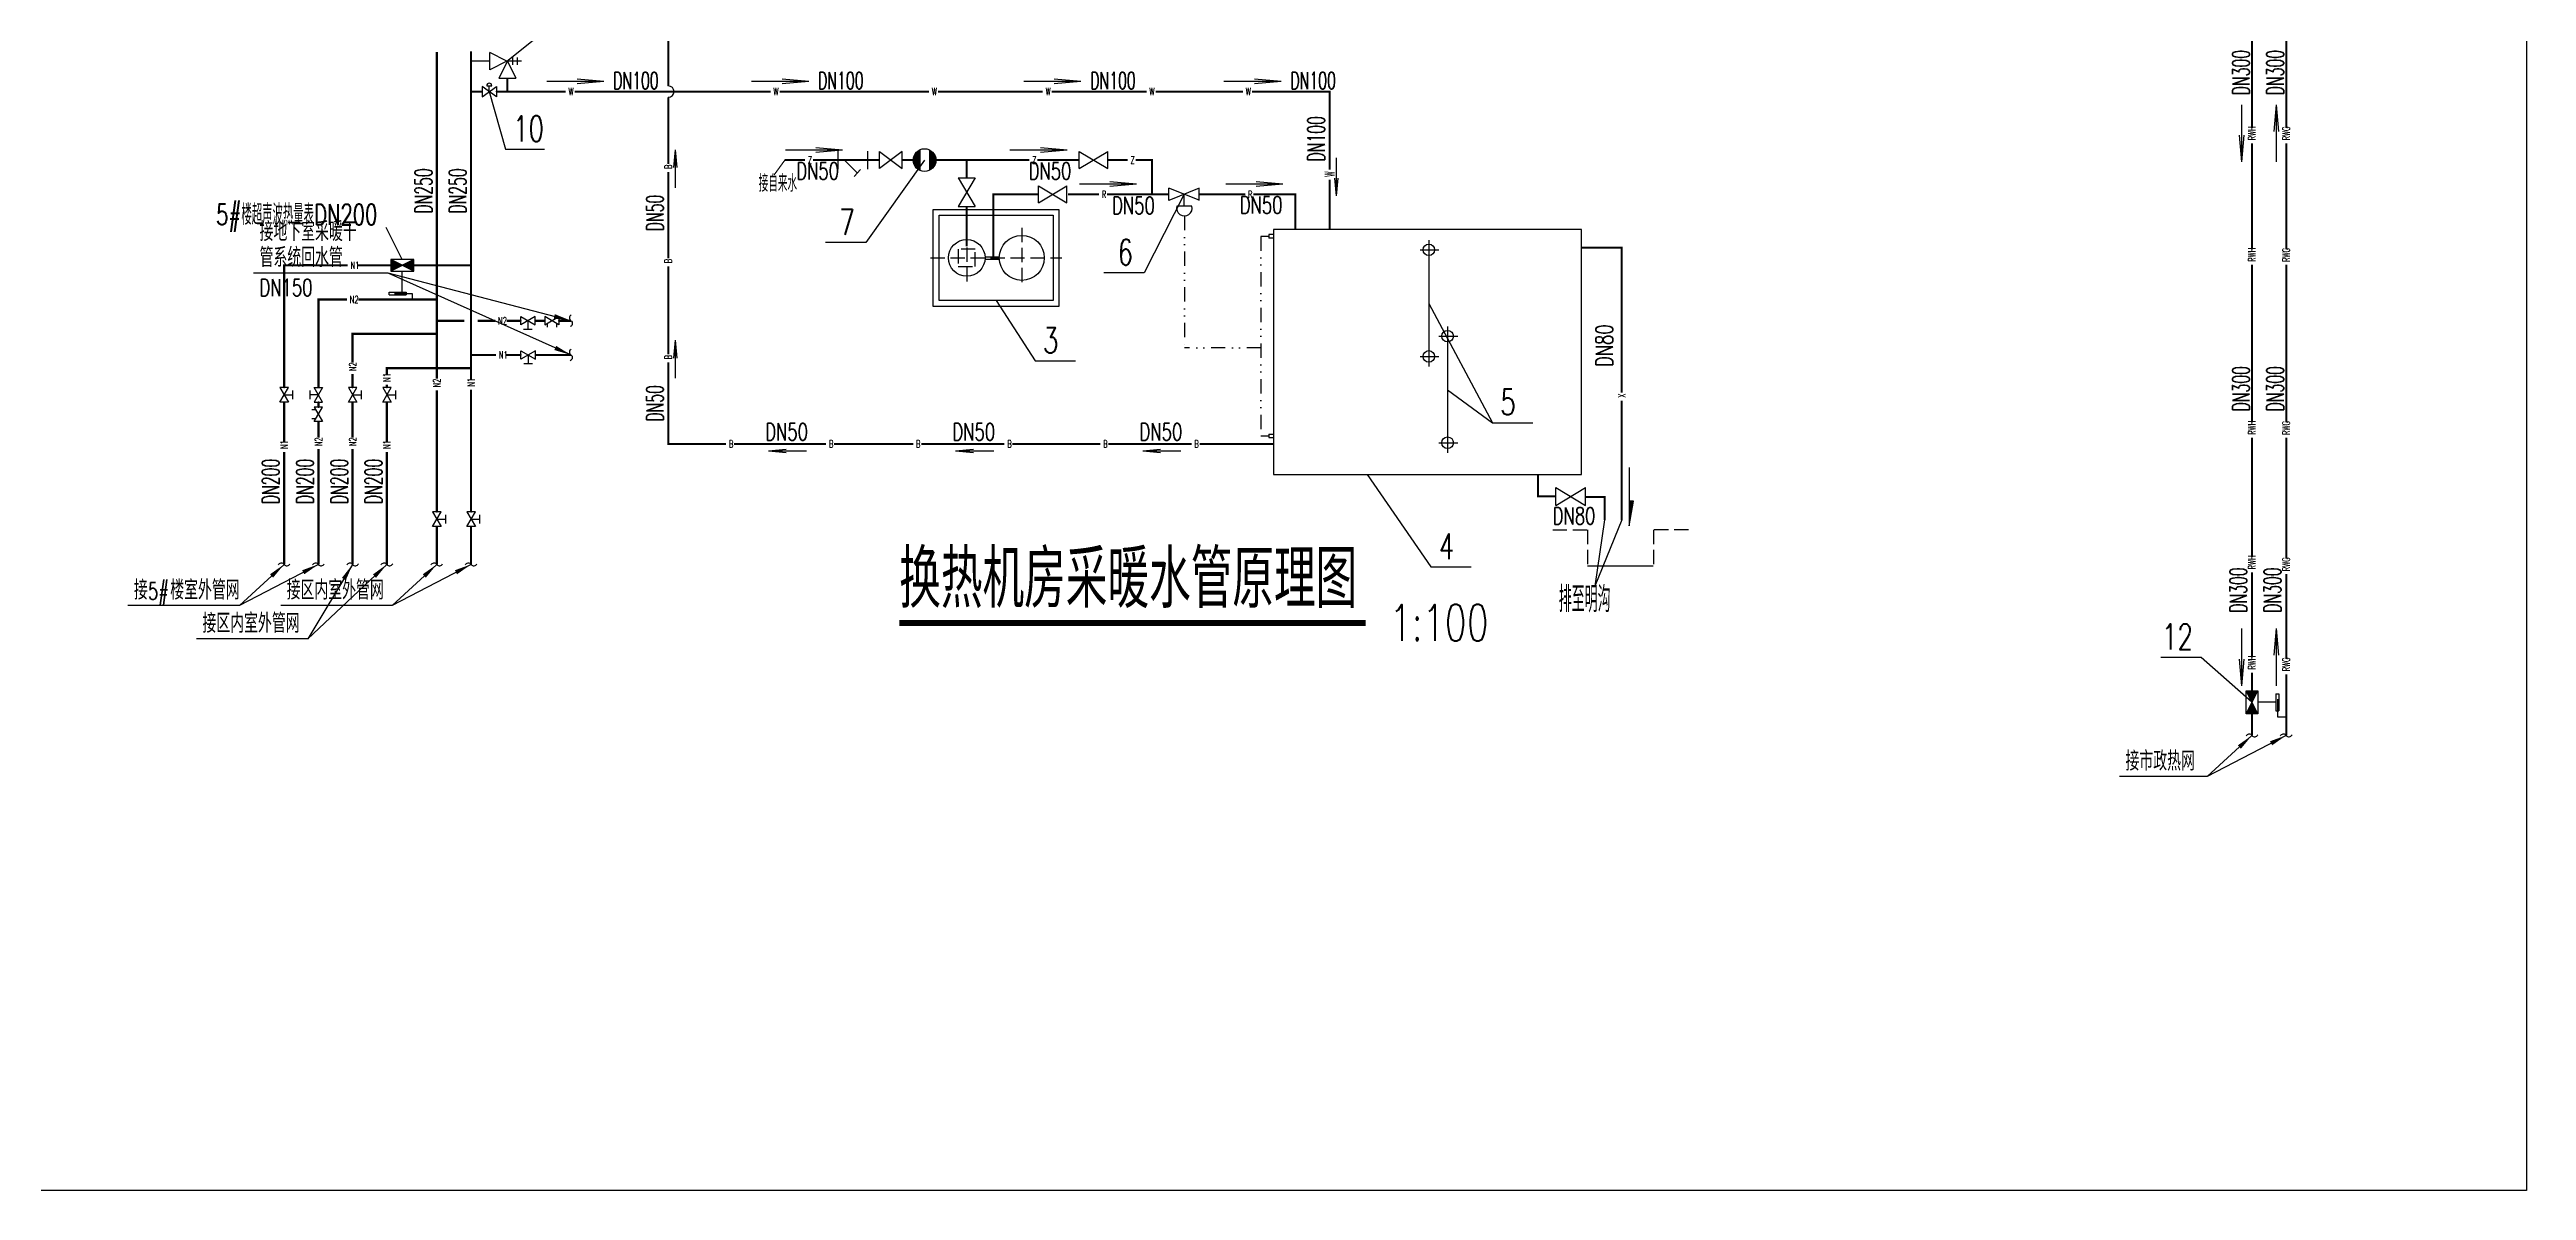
# Model space of a CAD drawing. Extents: x 179183 to 294833, y 947252 to 1004652.
# Drawn here: x 251454 to 294833, y 947252 to 967245 of the extents above; entities that cross this region are included whole.
import ezdxf
from ezdxf.enums import TextEntityAlignment as Align

# ---------------------------------------------------------------- set-up
doc = ezdxf.new("R2010")
doc.units = 0
doc.header["$LTSCALE"] = 1000
for name, pattern in [('CONTINOUS', [0]), ('DASH', [0.35, 0.25, -0.1]), ('DIVIDE', [1.25, 0.5, -0.25, 0, -0.25, 0, -0.25])]:
    doc.linetypes.add(name, pattern=pattern)
for name, color, linetype in [('a_bz', 2, 'Continuous'), ('a_shb', 2, 'Continuous'), ('a_shb_bz', 2, 'Continuous'), ('a_shb_jc', 5, 'Continuous'), ('a_shg', 130, 'Continuous'), ('a_地沟', 141, 'DASH'), ('DIM_LEAD', 3, 'Continuous'), ('DIMS', 3, 'Continuous'), ('EQ-TH', 7, 'Continuous'), ('PIPE-安全阀泄水管', 3, 'Continuous'), ('PIPE-暖供水', 3, 'Continuous'), ('PIPE-暖回水', 2, 'DASH'), ('PIPE-泄水管', 120, 'Continuous'), ('PIPE-热媒供水管', 30, 'Continuous'), ('PIPE-热媒回水管', 30, 'DASH'), ('PIPE-自来水管', 3, 'Z'), ('PIPE-软化水管', 3, 'R'), ('SB', 2, 'Continuous'), ('TEXT-安全阀泄水管', 7, 'Continuous'), ('TEXT-暖供水', 7, 'Continuous'), ('TEXT-暖回水', 7, 'Continuous'), ('TEXT-泄水管', 7, 'Continuous'), ('TEXT-热媒供水管', 7, 'Continuous'), ('TEXT-热媒回水管', 7, 'Continuous'), ('TEXT-空冷却供水', 7, 'Continuous'), ('TEXT-自来水管', 7, 'Continuous'), ('TEXT-软化水管', 7, 'Continuous'), ('VALUE-安全阀泄水管', 7, 'Continuous'), ('VALVE-暖供水', 7, 'Continuous'), ('VALVE-暖回水', 7, 'Continuous'), ('VALVE-空冷热回水分区2', 7, 'Continuous'), ('VPIPE-暖供水', 3, 'Continuous')]:
    doc.layers.add(name, color=color, linetype=linetype)
doc.layers.add('说明辅助线', color=9, linetype='CONTINOUS', plot=False)
doc.styles.add('_TCH_DIM', font='SIMPLEX', dxfattribs={"bigfont": 'GBCBIG'})
doc.styles.add('_THVAC_PIPETEXT', font='simplex.shx', dxfattribs={"width": 0.7, "height": 1.5, "bigfont": 'gbcbig.shx'})
doc.styles.add('HZ', font='simplex.shx', dxfattribs={"width": 0.8, "bigfont": 'gbcbig.shx'})
doc.styles.add('ROMANC', font='simplex.shx', dxfattribs={"width": 0.7, "height": 800, "bigfont": 'gbcbig.shx'})
doc.styles.get("Standard").update_dxf_attribs({"font": 'simplex.shx', "width": 0.7, "bigfont": 'gbcbig.shx'})
doc.linetypes.add('R', pattern='A,2,-0.1,[" R",_THVAC_PIPETEXT,S=0.1,R=0,X=-0.05,Y=-0.08],-0.2', length=2.3)
doc.linetypes.add('Z', pattern='A,2,-0.1,[" Z",_THVAC_PIPETEXT,S=0.1,R=0,X=-0.1,Y=-0.08],-0.2', length=2.3)

# ---------------------------------------------------------------- blocks, each defined once
blk = doc.blocks.new('H-p2wv1')
for p, q in [((-2.45, 1), (-2.45, -0.98)), ((-2.45, -0.98), (2.5, 1)), ((-2.45, 0.96), (2.5, -0.98)), ((-1.24, 1.91), (1.2, 1.91)), ((0, 1.91), (0, 0)), ((2.51, 1), (2.51, -0.98))]:
    blk.add_line(p, q)
blk.add_arc((-0.02, 2.26), 1.27, 344.1383, 195.8617)
blk = doc.blocks.new('BLKFM002')
at = {"layer": 'a_shb'}
for p, q in [((1.5, 1.12), (-1.5, -1.12)), ((-1.5, 1.12), (1.5, -1.12)), ((-1.5, -1.12), (-1.5, 1.12)), ((1.5, -1.12), (1.5, 1.12))]:
    blk.add_line(p, q, dxfattribs=at)
blk = doc.blocks.new('HYR_07LD_16TF')
at = {"layer": 'a_shb', "color": 1, "linetype": 'DASH'}
for p, q in [((486, 1283), (486, 276)), ((1450, 1274), (1450, 274)), ((-150, 750), (2150, 750))]:
    blk.add_line(p, q, dxfattribs=at)
at = {"layer": 'a_shb'}
for p, q in [((807, 770), (1056, 770)), ((807, 730), (1056, 730))]:
    blk.add_line(p, q, dxfattribs=at)
blk.add_lwpolyline([(2000, 1500), (2000, 0), (0, 0), (0, 1500)], close=True, dxfattribs=at)
at = {"layer": 'a_shb', "linetype": 'DASH'}
blk.add_lwpolyline([(636, 900), (336, 900), (336, 600), (636, 600)], close=True, dxfattribs=at)
at = {"layer": 'a_shb'}
for centre, radius in [((486, 750), 321), ((1450, 750), 394)]:
    blk.add_circle(centre, radius, dxfattribs=at)
at = {"layer": 'a_shb_jc', "color": 1}
blk.add_lwpolyline([(-100, 1600), (2100, 1600), (2100, -100), (-100, -100)], close=True, dxfattribs=at)
blk = doc.blocks.new('流向')
at = {"layer": 'a_bz', "color": 3}
for q in [(0, 0), (533, 41), (533, -41)]:
    blk.add_line((1000, 0), q, dxfattribs=at)
blk = doc.blocks.new('$VALVE$00000831')
h = blk.add_hatch(color=256)
h.paths.add_polyline_path([(0, 0), (-300, 150), (-300, -150)])
h.paths.add_polyline_path([(0, 0), (300, -150), (300, 150)])
for p, q in [((-300, -150), (300, 150)), ((-300, 150), (300, -150))]:
    blk.add_line(p, q)
blk.add_lwpolyline([(-300, 150), (300, 150), (300, -150), (-300, -150)], close=True)
for p in [(-300, 0), (300, 0)]:
    blk.add_point(p)
blk = doc.blocks.new('$ThvacSys$00000040')
at = {"elevation": 0}
blk.add_lwpolyline([(7, -101, -0.575183), (0, 0, 0.604745), (-11, 101, 16.924828)], format="xyb", dxfattribs=at)
blk = doc.blocks.new('$VALVE$00000847')
blk.add_lwpolyline([(-125, -91), (125, 91), (125, -91), (-125, 91)], close=True)
blk.add_lwpolyline([(-44, 103), (44, 103, 1)], format="xyb", close=True)
blk.add_lwpolyline([(0, 0), (0, 103)])
for p in [(-125, 0), (126, 0)]:
    blk.add_point(p)
blk = doc.blocks.new('$VALVE$00000913')
blk.add_lwpolyline([(-128, -74), (128, 74), (128, -74), (-128, 74)], close=True)
for points in [[(-76, 149), (76, 149)], [(0, 0), (0, 149)]]:
    blk.add_lwpolyline(points)
for p in [(-128, 0), (128, 0)]:
    blk.add_point(p)
blk = doc.blocks.new('$VALVE$00000929')
blk.add_lwpolyline([(-125, -72), (125, 72), (125, -72), (-125, 72)], close=True)
for points in [[(-80, -46), (-80, -116)], [(80, -46), (80, -116)]]:
    blk.add_lwpolyline(points)
for p in [(-125, 0), (125, 0)]:
    blk.add_point(p)

msp = doc.modelspace()

# ---------------------------------------------------------------- hatches: boundary and pattern name
at = {"layer": 'a_bz'}
msp.add_hatch(color=256, dxfattribs=at).paths.add_polyline_path([(279197.6, 959331.3), (279117.6, 959331.3), (279117.6, 958899.1)])
at = {"layer": 'a_shb'}
h = msp.add_hatch(dxfattribs=at)
h.set_pattern_fill('ANGLE', color=256, angle=-180, style=0)
h.set_pattern_definition([(180, (258628.2726, 986279.008), (-4e-13, -6.985), [5.08, -1.905]), (270, (258628.2726, 986279.008), (6.985, -4e-13), [5.08, -1.905])])
h.paths.add_polyline_path([(266694.2, 965486.8, 0.2897109), (266580.8, 965307.5, 0.2897109), (266694.2, 965128.2)], flags=17)
h.paths.add_polyline_path([(266864.3, 965128.2, 0.2897109), (266977.6, 965307.5, 0.2897109), (266864.3, 965486.8)])
at = {"layer": 'PIPE-安全阀泄水管'}
for points in [[(273871.9, 966507.5), (273889.4, 966507.5), (273889.4, 966525)], [(273871.9, 966507.5), (273871.9, 966525), (273889.4, 966525)], [(273871.9, 966507.5), (273889.4, 966507.5), (273889.4, 966525)], [(273871.9, 966507.5), (273871.9, 966525), (273889.4, 966525)]]:
    msp.add_hatch(color=256, dxfattribs=at).paths.add_polyline_path(points)
at = {"layer": 'PIPE-暖供水', "linetype": 'Continuous'}
for points in [[(255562.5, 963463.5), (255562.5, 963483.5), (255542.5, 963483.5)], [(255562.5, 963463.5), (255542.5, 963463.5), (255542.5, 963483.5)], [(257362.5, 961663.5), (257362.5, 961683.5), (257342.5, 961683.5)], [(257362.5, 961663.5), (257342.5, 961663.5), (257342.5, 961683.5)]]:
    msp.add_hatch(color=256, dxfattribs=at).paths.add_polyline_path(points)
at = {"layer": 'PIPE-暖回水', "linetype": 'DASH'}
for points in [[(256162.5, 962863.5), (256142.5, 962863.5), (256142.5, 962883.5)], [(256162.5, 962863.5), (256162.5, 962883.5), (256142.5, 962883.5)], [(256762.5, 962263.5), (256742.5, 962263.5), (256742.5, 962283.5)], [(256762.5, 962263.5), (256762.5, 962283.5), (256742.5, 962283.5)], [(258237.5, 962263.5), (258237.5, 962243.5), (258257.5, 962243.5)], [(258237.5, 962263.5), (258257.5, 962263.5), (258257.5, 962243.5)]]:
    msp.add_hatch(color=256, dxfattribs=at).paths.add_polyline_path(points)
at = {"layer": 'PIPE-泄水管', "linetype": 'Continuous'}
for points in [[(278988.1, 963771.1), (278988.1, 963788.6), (279005.6, 963788.6)], [(278988.1, 963771.1), (279005.6, 963771.1), (279005.6, 963788.6)], [(278988.1, 963771.1), (278988.1, 963788.6), (279005.6, 963788.6)], [(278988.1, 963771.1), (279005.6, 963771.1), (279005.6, 963788.6)], [(277520.3, 959412.7), (277520.3, 959395.2), (277502.8, 959395.2)], [(277520.3, 959412.7), (277502.8, 959412.7), (277502.8, 959395.2)], [(277520.3, 959412.7), (277520.3, 959395.2), (277502.8, 959395.2)], [(277520.3, 959412.7), (277502.8, 959412.7), (277502.8, 959395.2)], [(278687.7, 959405.3), (278705.2, 959405.3), (278705.2, 959422.8)], [(278687.7, 959405.3), (278687.7, 959422.8), (278705.2, 959422.8)], [(278687.7, 959405.3), (278705.2, 959405.3), (278705.2, 959422.8)], [(278687.7, 959405.3), (278687.7, 959422.8), (278705.2, 959422.8)]]:
    msp.add_hatch(color=256, dxfattribs=at).paths.add_polyline_path(points)
at = {"layer": 'PIPE-自来水管'}
for points in [[(270759.6, 965307.5), (270759.6, 965325), (270777.1, 965325)], [(270759.6, 965307.5), (270777.1, 965307.5), (270777.1, 965325)], [(270759.6, 965307.5), (270759.6, 965325), (270777.1, 965325)], [(270759.6, 965307.5), (270777.1, 965307.5), (270777.1, 965325)]]:
    msp.add_hatch(color=256, dxfattribs=at).paths.add_polyline_path(points)
at = {"layer": 'PIPE-软化水管'}
for points in [[(267984.2, 964707.5), (267966.7, 964707.5), (267966.7, 964725)], [(267984.2, 964707.5), (267984.2, 964725), (267966.7, 964725)], [(267984.2, 964707.5), (267966.7, 964707.5), (267966.7, 964725)], [(267984.2, 964707.5), (267984.2, 964725), (267966.7, 964725)], [(273271.9, 964707.5), (273289.4, 964707.5), (273289.4, 964725)], [(273271.9, 964707.5), (273271.9, 964725), (273289.4, 964725)], [(273271.9, 964707.5), (273289.4, 964707.5), (273289.4, 964725)], [(273271.9, 964707.5), (273271.9, 964725), (273289.4, 964725)], [(262290.8, 960333.3), (262290.8, 960315.8), (262273.3, 960315.8)], [(262290.8, 960333.3), (262273.3, 960333.3), (262273.3, 960315.8)], [(262290.8, 960333.3), (262290.8, 960315.8), (262273.3, 960315.8)], [(262290.8, 960333.3), (262273.3, 960333.3), (262273.3, 960315.8)]]:
    msp.add_hatch(color=256, dxfattribs=at).paths.add_polyline_path(points)

# ---------------------------------------------------------------- linework, layer by layer
at = {"layer": 'a_bz', "lineweight": 0}
msp.add_line((264145.2, 965048.2, -3000), (264329.8, 965307.5, -3000), dxfattribs=at)
at = {"layer": 'a_bz'}
for p, q in [((257631.5, 963563.5), (257350.5, 964127.5, 8753.4)), ((279117.6, 959918.3, -3000), (279117.6, 958899.1, -3000)), ((279197.6, 959331.3, -3000), (279117.6, 959331.3, -3000)), ((279117.6, 958899.1, -3000), (279197.6, 959331.3, -3000))]:
    msp.add_line(p, q, dxfattribs=at)
at = {"layer": 'a_bz', "linetype": 'DIVIDE'}
for p, q in [((257629.5, 962995.6, 2000), (257629.5, 963363.5)), ((290446.4, 955806), (290126.3, 955806))]:
    msp.add_line(p, q, dxfattribs=at)
at = {"layer": 'a_bz', "linetype": 'ByBlock', "const_width": 105}
msp.add_lwpolyline([(266335.4, 957195.5), (274503.5, 957195.5)], dxfattribs=at)
at = {"layer": 'a_shb', "color": 2}
for p, q in [((259164.2, 967041.4, -1000), (258837.5, 967041.4, -1000)), ((259164.2, 966891.4, -1000), (259164.2, 967191.4, -1000)), ((259464.2, 967041.4, -1000), (259164.2, 967191.4, -1000)), ((259464.2, 967041.4, -1000), (259164.2, 966891.4, -1000)), ((259472.2, 967041.4, -1000), (259322.2, 966741.4, -1000)), ((259717.2, 967041.4, -1000), (259464.2, 967041.4, -1000)), ((259472.2, 967041.4, -1000), (259622.2, 966741.4, -1000)), ((259568.2, 966974.9, -1000), (259568.2, 967107.9, -1000)), ((259647.4, 966974.9, -1000), (259647.4, 967107.9, -1000)), ((259322.2, 966741.4, -1000), (259622.2, 966741.4, -1000))]:
    msp.add_line(p, q, dxfattribs=at)
at = {"layer": 'a_shb', "linetype": 'Continuous'}
for p, q in [((265267.9, 965151, -3000), (265267.9, 965464, -3000)), ((265787.1, 965151, -3000), (265787.1, 965464, -3000)), ((269488.5, 965457.5, -3000), (269986.2, 965157.5, -3000)), ((269488.5, 965157.5, -3000), (269986.2, 965457.5, -3000)), ((269488.5, 965157.5, -3000), (269488.5, 965457.5, -3000)), ((269986.2, 965157.5, -3000), (269986.2, 965457.5, -3000)), ((267367.4, 964994.3, -3000), (267667.4, 964496.6, -3000)), ((267667.4, 964994.3, -3000), (267367.4, 964496.6, -3000)), ((267367.4, 964994.3, -3000), (267667.4, 964994.3, -3000)), ((268773, 964857.5, -3000), (269270.7, 964557.5, -3000)), ((268773, 964557.5, -3000), (269270.7, 964857.5, -3000)), ((268773, 964557.5, -3000), (268773, 964857.5, -3000)), ((269270.7, 964557.5, -3000), (269270.7, 964857.5, -3000)), ((267367.4, 964496.6, -3000), (267667.4, 964496.6, -3000)), ((277836.4, 959569.2, -3000), (278355.6, 959256.2, -3000)), ((277836.4, 959256.2, -3000), (278355.6, 959569.2, -3000)), ((277836.4, 959256.2, -3000), (277836.4, 959569.2, -3000)), ((278355.6, 959256.2, -3000), (278355.6, 959569.2, -3000))]:
    msp.add_line(p, q, dxfattribs=at)
at = {"layer": 'a_shb'}
for p, q in [((265378.6, 965307.5, -3000), (265600.3, 965084, -3000)), ((266694.2, 965486.8, -3000), (266694.2, 965128.2, -3000)), ((266864.3, 965486.8, -3000), (266864.3, 965128.2, -3000)), ((265656.2, 965145.2, -3000), (265544.5, 965022.8, -3000)), ((278284.6, 964092.4, -3000), (272888.1, 964092.4, -3000)), ((272888.1, 964092.4, -3000), (272888.1, 959800.1, -3000)), ((278284.6, 959800.1, -3000), (278284.6, 964092.4, -3000)), ((257400.5, 962995.6, 2000), (257700.5, 962995.6, 2000)), ((257400.5, 962945.6, 2000), (257400.5, 962995.6, 2000)), ((257400.5, 962945.6, 2000), (257700.5, 962945.6, 2000)), ((257494, 962970.6, 2000), (257803.5, 962970.6, 2000)), ((257700.5, 962995.6, 2000), (257700.5, 962945.6, 2000)), ((257803.5, 962970.6, 2000), (257803.5, 962863.5, 1910)), ((272888.1, 959800.1, -3000), (278284.6, 959800.1, -3000)), ((290446.4, 955956), (290446.4, 955656)), ((290446.4, 955956), (290496.4, 955956)), ((290446.4, 955656), (290496.4, 955656)), ((290471.4, 955862.5), (290471.4, 955553)), ((290496.4, 955956), (290496.4, 955656)), ((290471.4, 955553), (290626.3, 955553))]:
    msp.add_line(p, q, dxfattribs=at)
at = {"layer": 'a_shb', "ltscale": 1000}
for p, q in [((275609.9, 963903.3, -3000), (275609.9, 961688.3, -3000)), ((275459.2, 963734.9, -3000), (275787.7, 963734.9, -3000)), ((275787.8, 962222.4, -3000), (276116.3, 962222.4, -3000)), ((275938.5, 962390.8, -3000), (275938.5, 960175.8, -3000)), ((275459.2, 961866.5, -3000), (275787.7, 961866.5, -3000)), ((275787.8, 960354.1, -3000), (276116.3, 960354.1, -3000))]:
    msp.add_line(p, q, dxfattribs=at)
at = {"layer": 'a_shb'}
msp.add_circle((266779.2, 965307.5, -3000), 198.4, dxfattribs=at)
at = {"layer": 'a_shb', "ltscale": 1000}
for centre in [(275609.9, 963734.9, -3000), (275938.5, 962222.4, -3000), (275609.9, 961866.5, -3000), (275938.5, 960354.1, -3000)]:
    msp.add_circle(centre, 101.6, dxfattribs=at)
at = {"layer": 'a_shb', "linetype": 'ByBlock'}
msp.add_arc((262290.8, 966507.5), 100, 270, 90, dxfattribs=at)
at = {"layer": 'a_shb_bz'}
for p, q in [((259464.2, 967041.4), (259926.3, 967406.4)), ((259154.9, 966507.5), (259438.5, 965499)), ((259438.5, 965499), (260125.5, 965499)), ((266779.2, 965307.5), (265747.5, 963865)), ((271323.8, 964709.3), (270622.5, 963332)), ((265747.5, 963865), (265041, 963865)), ((270622.5, 963332), (269916, 963332)), ((268031.7, 962844.2), (268717.1, 961790.1)), ((275609.9, 962795.8), (276727.3, 960705.8)), ((268717.1, 961790.1), (269423.6, 961790.1)), ((275938.5, 961283.3), (276727.3, 960705.8)), ((276727.3, 960705.8), (277433.8, 960705.8)), ((274530.6, 959800.1), (275648, 958181.5)), ((275648, 958181.5), (276354.5, 958181.5)), ((289135.8, 956593.8), (288429.3, 956593.8)), ((290026.3, 955806), (289135.8, 956593.8))]:
    msp.add_line(p, q, dxfattribs=at)
at = {"layer": 'a_shg', "color": 2}
for p in [(278687.7, 959002.1, -3000), (278988.1, 959002.1, -3000)]:
    msp.add_line(p, (278516, 957840.9, -3000), dxfattribs=at)
at = {"layer": 'a_地沟', "color": 1}
for p, q in [((277779.9, 958828, -3000), (278387.7, 958828, -3000)), ((278387.7, 958828, -3000), (278387.7, 958197.9, -3000)), ((280155.3, 958828, -3000), (279547.5, 958828, -3000)), ((279547.5, 958828, -3000), (279547.5, 958197.9, -3000)), ((278387.7, 958197.9, -3000), (279347.5, 958197.9, -3000)), ((278587.7, 958197.9, -3000), (279547.5, 958197.9, -3000))]:
    msp.add_line(p, q, dxfattribs=at)
at = {"layer": 'DIM_LEAD'}
for p, q in [((257383, 963328), (255027.5, 963328)), ((260584.8, 962493.2), (257383, 963328)), ((260584.5, 961893), (257383, 963328)), ((256162.5, 958223.5), (254780.5, 957501.2)), ((255562.5, 958223.2), (254780.5, 957501.2)), ((257362.5, 958223.5), (255980.5, 956918.5)), ((256762.5, 958223.2), (255980.5, 956918.5)), ((258837.5, 958223.5), (257455.5, 957501.2)), ((258237.5, 958223.2), (257455.5, 957501.2)), ((254780.5, 957501.2), (252827, 957501.2)), ((257455.5, 957501.2), (255502, 957501.2)), ((255980.5, 956918.5), (254027, 956918.5)), ((290626.3, 955226.7), (289244.3, 954504.4)), ((290626.3, 955226.7), (289244.3, 954504.4)), ((290026.3, 955226.5), (289244.3, 954504.4)), ((290026.3, 955226.5), (289244.3, 954504.4)), ((289244.3, 954504.4), (287706, 954504.4)), ((289244.3, 954504.4), (287706, 954504.4))]:
    msp.add_line(p, q, dxfattribs=at)
for points in [[(260584.8, 962493.2, 0, 80, 0), (260294.5, 962568.9, 0, 0, 0)], [(260584.5, 961893, 0, 80, 0), (260310.8, 962015.7, 0, 0, 0)], [(255562.5, 958223.2, 0, 80, 0), (255342.1, 958019.7, 0, 0, 0)], [(256162.5, 958223.5, 0, 80, 0), (255896.6, 958084.5, 0, 0, 0)], [(256762.5, 958223.2, 0, 80, 0), (256608.3, 957965.9, 0, 0, 0)], [(257362.5, 958223.5, 0, 80, 0), (257144.4, 958017.5, 0, 0, 0)], [(258237.5, 958223.2, 0, 80, 0), (258017.1, 958019.7, 0, 0, 0)], [(258837.5, 958223.5, 0, 80, 0), (258571.6, 958084.5, 0, 0, 0)], [(290026.3, 955226.5, 0, 80, 0), (289805.9, 955023, 0, 0, 0)], [(290026.3, 955226.5, 0, 80, 0), (289805.9, 955023, 0, 0, 0)], [(290626.3, 955226.7, 0, 80, 0), (290360.4, 955087.8, 0, 0, 0)], [(290626.3, 955226.7, 0, 80, 0), (290360.4, 955087.8, 0, 0, 0)]]:
    msp.add_lwpolyline(points, format="xyseb", dxfattribs=at)
at = {"layer": 'DIMS', "linetype": 'DIVIDE', "ltscale": 0.5}
for p, q in [((271328.5, 964328.9, -3000), (271328.5, 962018.8, -3000)), ((272671, 963970.8, -3000), (272670.5, 963970.3, -3000)), ((272670.5, 963970.3, -3000), (272670.5, 960474.2, -3000)), ((272808.1, 963970.8, -3000), (272671, 963970.8, -3000)), ((272888.1, 964000.8, -3000), (272808.1, 964000.8, -3000)), ((272888.1, 963940.8, -3000), (272808.1, 963940.8, -3000)), ((272670.5, 962018.8, -3000), (271328.5, 962018.8, -3000)), ((272670.5, 960474.2, -3000), (272808.1, 960474.2, -3000)), ((272670.5, 960474.2, -3000), (272808.1, 960474.2, -3000)), ((272808.1, 960504.2, -3000), (272888.1, 960504.2, -3000)), ((272808.1, 960444.2, -3000), (272888.1, 960444.2, -3000))]:
    msp.add_line(p, q, dxfattribs=at)
at = {"layer": 'PIPE-安全阀泄水管', "const_width": 35}
for points in [[(258837.5, 966507.5), (259029.7, 966507.5)], [(258837.5, 966507.5), (259029.7, 966507.5)], [(259280, 966507.5), (259472.2, 966507.5)], [(259280, 966507.5), (259472.2, 966507.5)], [(259472.2, 966507.5), (259472.2, 966741.4)], [(259472.2, 966507.5), (259472.2, 966741.4)], [(259472.2, 966507.5), (260493.6, 966507.5)], [(259472.2, 966507.5), (260493.6, 966507.5)], [(260650.1, 966507.5), (264082.4, 966507.5)], [(260650.1, 966507.5), (264082.4, 966507.5)], [(264238.9, 966507.5), (266857.2, 966507.5)], [(264238.9, 966507.5), (266857.2, 966507.5)], [(267013.8, 966507.5), (268848.5, 966507.5)], [(267013.8, 966507.5), (268848.5, 966507.5)], [(269005, 966507.5), (270667.8, 966507.5)], [(269005, 966507.5), (270667.8, 966507.5)], [(270824.3, 966507.5), (272354.6, 966507.5)], [(270824.3, 966507.5), (272354.6, 966507.5)], [(272511.1, 966507.5), (273871.9, 966507.5)], [(272511.1, 966507.5), (273871.9, 966507.5)], [(273871.9, 965136.9), (273871.9, 966507.5)], [(273871.9, 965136.9), (273871.9, 966507.5)], [(273871.9, 964092.4), (273871.9, 964961.6)], [(273871.9, 964092.4), (273871.9, 964961.6)]]:
    msp.add_lwpolyline(points, dxfattribs=at)
at = {"layer": 'PIPE-暖供水', "linetype": 'Continuous', "const_width": 40}
for points in [[(256675.3, 963463.5), (255562.5, 963463.5)], [(255562.5, 963463.5), (255562.5, 961322.2)], [(257431.5, 963463.5), (256851.7, 963463.5)], [(258837.5, 963463.5), (257831.5, 963463.5)], [(258837.5, 961663.5), (257362.5, 961663.5)], [(257362.5, 961663.5), (257362.5, 961547.8)], [(257362.5, 961371.5), (257362.5, 961322.2)], [(255562.5, 961066.5), (255562.5, 960371)], [(257362.5, 961066.5), (257362.5, 960371)], [(255562.5, 960194.7), (255562.5, 958223.5)], [(257362.5, 960194.7), (257362.5, 958213.5)]]:
    msp.add_lwpolyline(points, dxfattribs=at)
at = {"layer": 'PIPE-暖回水', "linetype": 'DASH', "const_width": 40}
for points in [[(258237.5, 967198.8), (258237.5, 962493)], [(258237.5, 967198.8), (258237.5, 962863.5)], [(256162.5, 962863.5), (256162.5, 961322.2)], [(256661.6, 962863.5), (256162.5, 962863.5)], [(258237.5, 962863.5), (256863.4, 962863.5)], [(258237.5, 962863.5), (258237.5, 962263.5)], [(256762.5, 962263.5), (256762.5, 961760.6)], [(258237.5, 962263.5), (256762.5, 962263.5)], [(258237.5, 962493), (258237.5, 961475.1)], [(258237.5, 962493), (258720, 962493)], [(258955, 962493), (259260.9, 962493)], [(259462.7, 962493), (259705.7, 962493)], [(259961.3, 962493), (260126.3, 962493)], [(260376.7, 962493), (260584.8, 962493)], [(256762.5, 961558.8), (256762.5, 961322.2)], [(258237.5, 961273.3), (258237.5, 959144.8)], [(256162.5, 961066.5), (256162.5, 960977.5)], [(256762.5, 961066.5), (256762.5, 960446.2)], [(256162.5, 960727.2), (256162.5, 960446.2)], [(256162.5, 960244.5), (256162.5, 958223.5)], [(256762.5, 960244.5), (256762.5, 958223.5)], [(258237.5, 958889.2), (258237.5, 958223.2)]]:
    msp.add_lwpolyline(points, dxfattribs=at)
at = {"layer": 'PIPE-泄水管', "linetype": 'Continuous', "const_width": 35}
for points in [[(278988.1, 963771.1), (278284.6, 963771.1)], [(278988.1, 963771.1), (278284.6, 963771.1)], [(278988.1, 961232.7), (278988.1, 963771.1)], [(278988.1, 961232.7), (278988.1, 963771.1)], [(278988.1, 959002.1), (278988.1, 961093.1)], [(278988.1, 959002.1), (278988.1, 961093.1)], [(277520.3, 959412.7), (277520.3, 959800.1)], [(277520.3, 959412.7), (277520.3, 959800.1)], [(277836.4, 959412.7), (277520.3, 959412.7)], [(277836.4, 959412.7), (277520.3, 959412.7)], [(278687.7, 959405.3), (278355.6, 959405.3)], [(278687.7, 959405.3), (278355.6, 959405.3)], [(278687.7, 959002.1), (278687.7, 959405.3)], [(278687.7, 959002.1), (278687.7, 959405.3)]]:
    msp.add_lwpolyline(points, dxfattribs=at)
at = {"layer": 'PIPE-热媒供水管', "linetype": 'Continuous', "const_width": 35}
for points in [[(290626.3, 965871.5), (290626.3, 967593.1)], [(290626.3, 965871.5), (290626.3, 967593.1)], [(290626.3, 963743.4), (290626.3, 965601.8)], [(290626.3, 963743.4), (290626.3, 965601.8)], [(290626.3, 960711.3), (290626.3, 963473.8)], [(290626.3, 960711.3), (290626.3, 963473.8)], [(290626.3, 958322.5), (290626.3, 960441.7)], [(290626.3, 958322.5), (290626.3, 960441.7)], [(290626.3, 956566.9), (290626.3, 958052.8)], [(290626.3, 956566.9), (290626.3, 958052.8)], [(290626.3, 955226.5), (290626.3, 956297.3)], [(290626.3, 955226.5), (290626.3, 956297.3)]]:
    msp.add_lwpolyline(points, dxfattribs=at)
at = {"layer": 'PIPE-热媒回水管', "const_width": 35}
for points in [[(290026.3, 965870), (290026.3, 967594.5)], [(290026.3, 965870), (290026.3, 967594.5)], [(290026.3, 963742), (290026.3, 965603.3)], [(290026.3, 963742), (290026.3, 965603.3)], [(290026.3, 960709.9), (290026.3, 963475.2)], [(290026.3, 960709.9), (290026.3, 963475.2)], [(290026.3, 958350.6), (290026.3, 960443.1)], [(290026.3, 958350.6), (290026.3, 960443.1)], [(290026.3, 956595), (290026.3, 958083.8)], [(290026.3, 956595), (290026.3, 958083.8)], [(290026.3, 956006), (290026.3, 956328.2)], [(290026.3, 956006), (290026.3, 956328.2)], [(290026.3, 955226.5), (290026.3, 955606)], [(290026.3, 955226.5), (290026.3, 955606)]]:
    msp.add_lwpolyline(points, dxfattribs=at)
at = {"layer": 'PIPE-自来水管', "const_width": 35}
for points in [[(264684.8, 965307.5), (264329.8, 965307.5)], [(264684.8, 965307.5), (264329.8, 965307.5)], [(265987.5, 965307.5), (264824.4, 965307.5)], [(265987.5, 965307.5), (264824.4, 965307.5)], [(266580.8, 965307.5), (266391.5, 965307.5)], [(266580.8, 965307.5), (266391.5, 965307.5)], [(267517.4, 965307.5), (266977.6, 965307.5)], [(267517.4, 965307.5), (266977.6, 965307.5)], [(267517.4, 964994.3), (267517.4, 965307.5)], [(268614.9, 965307.5), (267517.4, 965307.5)], [(267517.4, 964994.3), (267517.4, 965307.5)], [(268614.9, 965307.5), (267517.4, 965307.5)], [(269488.5, 965307.5), (268754.5, 965307.5)], [(269488.5, 965307.5), (268754.5, 965307.5)], [(270337.5, 965307.5), (269986.2, 965307.5)], [(270337.5, 965307.5), (269986.2, 965307.5)], [(270759.6, 965307.5), (270477.1, 965307.5)], [(270759.6, 965307.5), (270477.1, 965307.5)], [(270759.6, 965307.5), (270759.6, 964707.5)], [(270759.6, 965307.5), (270759.6, 964707.5)], [(267517.4, 963794.8), (267517.4, 964496.6)], [(267517.4, 963794.8), (267517.4, 964496.6)]]:
    msp.add_lwpolyline(points, dxfattribs=at)
at = {"layer": 'PIPE-软化水管', "const_width": 35}
for points in [[(262290.8, 966607.5), (262290.8, 967713.1)], [(262290.8, 966607.5), (262290.8, 967713.1)], [(262290.8, 965240.2), (262290.8, 966407.5)], [(262290.8, 965240.2), (262290.8, 966407.5)], [(262290.8, 963588.2), (262290.8, 965100.6)], [(262290.8, 963588.2), (262290.8, 965100.6)], [(267984.2, 963594.2), (267984.2, 964707.5)], [(268773, 964707.5), (267984.2, 964707.5)], [(267984.2, 963594.2), (267984.2, 964707.5)], [(268773, 964707.5), (267984.2, 964707.5)], [(269292.2, 964707.5), (269834, 964707.5)], [(269292.2, 964707.5), (269834, 964707.5)], [(269973.6, 964707.5), (271056.9, 964707.5)], [(269973.6, 964707.5), (271056.9, 964707.5)], [(271589.4, 964707.5), (272394.9, 964707.5)], [(271589.4, 964707.5), (272394.9, 964707.5)], [(272534.5, 964707.5), (273271.9, 964707.5)], [(272534.5, 964707.5), (273271.9, 964707.5)], [(273271.9, 964092.4), (273271.9, 964707.5)], [(273271.9, 964092.4), (273271.9, 964707.5)], [(262290.8, 961903.7), (262290.8, 963448.6)], [(262290.8, 961903.7), (262290.8, 963448.6)], [(262290.8, 960333.3), (262290.8, 961764.1)], [(262290.8, 960333.3), (262290.8, 961764.1)], [(262290.8, 960333.3), (263302.4, 960333.3)], [(262290.8, 960333.3), (263302.4, 960333.3)], [(263441.9, 960333.3), (265055.4, 960333.3)], [(263441.9, 960333.3), (265055.4, 960333.3)], [(265194.9, 960333.3), (266579.9, 960333.3)], [(265194.9, 960333.3), (266579.9, 960333.3)], [(266719.4, 960333.3), (268177.4, 960333.3)], [(266719.4, 960333.3), (268177.4, 960333.3)], [(268316.9, 960333.3), (269857.4, 960333.3)], [(268316.9, 960333.3), (269857.4, 960333.3)], [(269996.9, 960333.3), (271454.9, 960333.3)], [(269996.9, 960333.3), (271454.9, 960333.3)], [(271594.4, 960333.3), (272888.1, 960333.3)], [(271594.4, 960333.3), (272888.1, 960333.3)]]:
    msp.add_lwpolyline(points, dxfattribs=at)
at = {"layer": 'SB'}
for p, q in [((272808.1, 964000.8, -3000), (272808.1, 963940.8, -3000)), ((272808.1, 960504.2, -3000), (272808.1, 960444.2, -3000))]:
    msp.add_line(p, q, dxfattribs=at)
at = {"layer": 'VPIPE-暖供水', "const_width": 35}
for points in [[(258837.5, 967211.5), (258837.5, 961893)], [(258837.5, 967211.5), (258837.5, 961663.5)], [(258837.5, 961893), (258837.5, 961462.3)], [(258837.5, 961893), (259273.7, 961893)], [(259450, 961893), (259707.2, 961893)], [(259962.8, 961893), (260584.5, 961893)], [(260584.5, 961893), (260584.8, 961893)], [(258837.5, 961286), (258837.5, 959143.3)], [(258837.5, 958887.7), (258837.5, 958223.5)], [(256162.5, 958223.5), (256162.5, 958223.2)], [(257362.5, 958223.5), (257362.5, 958223.2)], [(258837.5, 958223.5), (258837.5, 958223.2)]]:
    msp.add_lwpolyline(points, dxfattribs=at)
at = {"layer": '说明辅助线'}
msp.add_lwpolyline([(179183.5, 1004651.6), (294833.5, 1004651.6), (294833.5, 947251.6), (179183.5, 947251.6)], close=True, dxfattribs=at)

# ---------------------------------------------------------------- block references
at = {"layer": 'a_shb', "xscale": 133.4035835776083, "yscale": 133.4035835776083, "zscale": 3.557428895402887}
msp.add_blockref('BLKFM002', (266187.5, 965307.5, -3000), dxfattribs=at)
at = {"layer": 'a_shb', "xscale": 107.484076433121, "yscale": 107.484076433121, "zscale": 2.86624203821656, "rotation": 180.000000000034}
msp.add_blockref('H-p2wv1', (271326.5, 964708.2, -3000), dxfattribs=at)
at = {"layer": 'a_shb', "ltscale": 2}
msp.add_blockref('HYR_07LD_16TF', (267031.7, 962844.2, -3000), dxfattribs=at)
at = {"layer": 'a_shg'}
for p in [(260161.3, 966683.6, -1000), (263750.1, 966683.6, -1000), (268516.2, 966683.6, -1000), (272022.3, 966683.6), (264342, 965483.6), (268274.1, 965483.6), (269493.2, 964883.6), (272054.1, 964883.6)]:
    msp.add_blockref('流向', p, dxfattribs=at)
at = {"layer": 'a_shg', "xscale": -1}
for p, rotation in [((289850.2, 966278.3), 90.00000000000448), ((289850.2, 957096.8), 90)]:
    msp.add_blockref('流向', p, dxfattribs=dict(at, rotation=rotation))
at = {"layer": 'a_shg'}
for p, rotation in [((290450.2, 965278.3), 90.00000000000061), ((290450.2, 956096.8), 90.00000000000001)]:
    msp.add_blockref('流向', p, dxfattribs=dict(at, rotation=rotation))
at = {"layer": 'a_shg', "yscale": 0.6666666666666665, "zscale": 0.6666666666666665}
for p, xscale, rotation in [((262411.9, 964819.8, -9000), -0.6666666666666665, 270), ((273993, 965346.9, -9000), 0.6666666666666665, 270), ((262411.9, 961483.3, -9000), -0.6666666666666665, 270), ((264711.7, 960212.2, -9000), 0.6666666666666665, 180), ((267989.2, 960212.2, -9000), 0.6666666666666665, 180), ((271266.7, 960212.2, -9000), 0.6666666666666665, 180)]:
    msp.add_blockref('流向', p, dxfattribs=dict(at, xscale=xscale, rotation=rotation))
at = {"layer": 'EQ-TH', "yscale": -1, "rotation": 1.158637475845272e-12}
for p in [(260584.8, 962493), (260584.5, 961893)]:
    msp.add_blockref('$ThvacSys$00000040', p, dxfattribs=at)
at = {"layer": 'EQ-TH'}
for p, rotation in [((255562.5, 958223.2), 269.9999999999989), ((256162.5, 958223.5), 269.9999999999989), ((256762.5, 958223.2), 269.9999999999989), ((257362.5, 958223.5), 269.9999999999989), ((258237.5, 958223.2), 269.9999999999989), ((258837.5, 958223.5), 269.9999999999989), ((290026.3, 955226.5), 269.9999999999989), ((290026.3, 955226.5), 269.9999999999989), ((290626.3, 955226.5), 269.9999999999991), ((290626.3, 955226.5), 269.9999999999991)]:
    msp.add_blockref('$ThvacSys$00000040', p, dxfattribs=dict(at, rotation=rotation))
at = {"layer": 'VALUE-安全阀泄水管', "rotation": 3.496567400271611e-07}
msp.add_blockref('$VALVE$00000847', (259154.9, 966507.5), dxfattribs=at)
msp.add_blockref('$VALVE$00000847', (259154.9, 966507.5), dxfattribs=at)
at = {"layer": 'VALVE-暖供水'}
for p, rotation in [((255562.5, 961194.3), 270.0000000000002), ((256762.5, 961194.3), 270), ((257362.5, 961194.3), 270)]:
    msp.add_blockref('$VALVE$00000913', p, dxfattribs=dict(at, rotation=rotation))
at = {"layer": 'VALVE-暖回水'}
msp.add_blockref('$VALVE$00000929', (260251.5, 962493), dxfattribs=at)
at = {"layer": 'VALVE-暖回水', "yscale": -1, "rotation": 269.9999999999998}
msp.add_blockref('$VALVE$00000913', (256162.5, 961194.3), dxfattribs=at)
at = {"layer": 'VALVE-暖回水', "rotation": 269.9999999999998}
msp.add_blockref('$VALVE$00000929', (256162.5, 960852.3), dxfattribs=at)
at = {"layer": 'VALVE-空冷热回水分区2', "linetype": 'Continuous', "xscale": 0.6666666666666665, "zscale": 0.6666666666666665}
for p, yscale, rotation in [((257631.5, 963463.5), -0.6666666666666665, 180), ((290026.3, 955806), 0.6666666666666665, 90.00000000001093), ((290026.3, 955806), 0.6666666666666665, 90.00000000001093)]:
    msp.add_blockref('$VALVE$00000831', p, dxfattribs=dict(at, yscale=yscale, rotation=rotation))
at = {"layer": 'VALVE-空冷热回水分区2', "linetype": 'Continuous', "yscale": -1}
for p in [(259833.5, 962493), (259835, 961893)]:
    msp.add_blockref('$VALVE$00000913', p, dxfattribs=at)
at = {"layer": 'VALVE-空冷热回水分区2', "linetype": 'Continuous', "rotation": 270}
for p in [(258237.5, 959017), (258837.5, 959015.5)]:
    msp.add_blockref('$VALVE$00000913', p, dxfattribs=at)

# ---------------------------------------------------------------- texts
at = {"layer": 'a_bz', "style": 'HZ', "width": 0.6}
for s, p in [('DN300', (289982.8, 966443.1)), ('DN300', (290582.8, 966443.1)), ('DN100', (273787.4, 965282.7)), ('DN250', (258153, 964368.7, -1000)), ('DN250', (258753, 964368.7)), ('DN50', (262206.3, 964060.2)), ('DN50', (262206.3, 960723.7)), ('DN300', (289982.8, 960903.1)), ('DN300', (290582.8, 960903.1)), ('DN200', (255478, 959278.2, -2000)), ('DN200', (256078, 959278.2, -1000)), ('DN200', (256678, 959278.2, -2000)), ('DN200', (257278, 959278.2, -1000)), ('DN300', (289936.6, 957374.6)), ('DN300', (290536.6, 957374.6))]:
    msp.add_text(s, height=300, rotation=90, dxfattribs=at).set_placement(p)
for p in [(261326.1, 966550.9, -1000), (264914.9, 966550.9, -1000), (269681, 966550.9, -1000), (273187, 966550.9)]:
    msp.add_text('DN100', height=300, dxfattribs=at).set_placement(p)
at = {"layer": 'a_bz', "lineweight": 0, "width": 0.7}
for s, rotation, p in [('DN50', 360, (264532.7, 964966.9, -3000)), ('DN50', 360, (268602.3, 964966.9, -3000)), ('DN50', 360, (270063.9, 964362.8, -3000)), ('DN50', 360, (272300, 964371.2, -3000)), ('DN80', 90, (278835, 961681.6, -3000))]:
    msp.add_text(s, height=300, rotation=rotation, dxfattribs=at).set_placement(p)
for s, p in [('接自来水', (263873.9, 964751.3, -3000)), ('DN50', (263989.3, 960395, -3000)), ('DN50', (267266.8, 960395, -3000)), ('DN50', (270544.3, 960395, -3000)), ('DN80', (277780.1, 958922.4, -3000))]:
    msp.add_text(s, height=300, dxfattribs=at).set_placement(p)
at = {"layer": 'a_bz', "style": 'HZ', "width": 0.7}
msp.add_text('5#楼超声波热量表DN200', height=360, dxfattribs=at).set_placement((255784.4, 964352.4, 8753.4), align=Align.MIDDLE_CENTER)
at = {"layer": 'a_bz', "linetype": 'ByBlock', "style": '_TCH_DIM'}
msp.add_text('换热机房采暖水管原理图', height=1012.766, dxfattribs=at).set_placement((266335.4, 957461.3))
at = {"layer": 'a_bz', "linetype": 'ByBlock', "style": '_TCH_DIM', "width": 0.705882}
msp.add_text('1:100', height=637.5, dxfattribs=at).set_placement((274923.5, 956882))
at = {"layer": 'a_shb_bz', "style": 'ROMANC', "width": 0.7}
for s, p in [('10', (259573.5, 965634)), ('7', (265285.6, 964000)), ('6', (270160.6, 963467)), ('3', (268852.1, 961925.1)), ('5', (276862.3, 960840.8)), ('4', (275783, 958316.5)), ('12', (288451.2, 956728.8))]:
    msp.add_text(s, height=450, dxfattribs=at).set_placement(p)
at = {"layer": 'a_shg', "color": 2, "width": 0.7}
msp.add_text('排至明沟', height=450, dxfattribs=at).set_placement((277886.4, 957386, -3000))
at = {"layer": 'DIM_LEAD', "color": 7, "style": '_TCH_DIM'}
for s, height, p in [('接地下室采暖干', 337.59, (255132.5, 963888)), ('管系统回水管', 337.59, (255132.5, 963433)), ('接', 337.6, (252932, 957606.2)), ('楼室外管网', 337.59, (253567.7, 957606.2)), ('接区内室外管网', 337.59, (255607, 957606.2)), ('接区内室外管网', 337.59, (254132, 957023.5)), ('接市政热网', 337.59, (287811, 954609.4)), ('接市政热网', 337.59, (287811, 954609.4))]:
    msp.add_text(s, height=height, dxfattribs=at).set_placement(p)
at = {"layer": 'DIM_LEAD', "color": 7, "style": '_TCH_DIM', "width": 0.705882}
for s, p in [('DN150', (255132.5, 962925.5)), ('5#', (253177.7, 957606.2))]:
    msp.add_text(s, height=297.5, dxfattribs=at).set_placement(p)
at = {"layer": 'TEXT-安全阀泄水管', "style": '_THVAC_PIPETEXT', "width": 0.576471}
for p in [(260543.6, 966443.7), (260543.6, 966443.7), (264132.4, 966443.7), (264132.4, 966443.7), (266907.2, 966443.7), (266907.2, 966443.7), (268898.5, 966443.7), (268898.5, 966443.7), (270717.8, 966443.7), (270717.8, 966443.7), (272404.6, 966443.7), (272404.6, 966443.7)]:
    msp.add_text('W', height=127.5, rotation=0, dxfattribs=at).set_placement(p)
at = {"layer": 'TEXT-暖供水', "style": '_THVAC_PIPETEXT', "width": 0.576471}
for p in [(256725.3, 963399.7), (259323.7, 961829.2)]:
    msp.add_text('N1', height=127.5, dxfattribs=at).set_placement(p)
for p in [(257426.3, 961421.5), (258901.2, 961336), (255626.3, 960244.7), (257426.3, 960244.7)]:
    msp.add_text('N1', height=127.5, rotation=90, dxfattribs=at).set_placement(p)
at = {"layer": 'TEXT-暖回水', "style": '_THVAC_PIPETEXT', "width": 0.576471}
for p in [(256711.6, 962799.7), (259310.9, 962429.2)]:
    msp.add_text('N2', height=127.5, dxfattribs=at).set_placement(p)
for p in [(256826.3, 961608.8), (258301.2, 961323.3), (256226.3, 960294.5), (256826.3, 960294.5)]:
    msp.add_text('N2', height=127.5, rotation=90, dxfattribs=at).set_placement(p)
at = {"layer": 'TEXT-泄水管', "style": '_THVAC_PIPETEXT', "width": 0.576471}
msp.add_text('X', height=127.5, rotation=90, dxfattribs=at).set_placement((279051.9, 961143.1))
msp.add_text('X', height=127.5, rotation=90, dxfattribs=at).set_placement((279051.9, 961143.1))
at = {"layer": 'TEXT-热媒供水管', "style": '_THVAC_PIPETEXT', "width": 0.576471}
for p in [(290690, 965651.8), (290690, 965651.8), (290690, 963523.8), (290690, 963523.8), (290690, 960491.7), (290690, 960491.7), (290690, 958102.8), (290690, 958102.8), (290690, 956347.3), (290690, 956347.3)]:
    msp.add_text('RWG', height=127.5, rotation=90, dxfattribs=at).set_placement(p)
at = {"layer": 'TEXT-热媒回水管', "style": '_THVAC_PIPETEXT', "width": 0.576471}
for p in [(290090, 965653.3), (290090, 965653.3), (290090, 963525.2), (290090, 963525.2), (290090, 960493.1), (290090, 960493.1), (290090, 958133.8), (290090, 958133.8), (290090, 956378.2), (290090, 956378.2)]:
    msp.add_text('RWH', height=127.5, rotation=90, dxfattribs=at).set_placement(p)
at = {"layer": 'TEXT-空冷却供水', "style": '_THVAC_PIPETEXT', "width": 0.576471}
msp.add_text('W', height=170, rotation=90, dxfattribs=at).set_placement((273956.9, 965011.6))
msp.add_text('W', height=170, rotation=90, dxfattribs=at).set_placement((273956.9, 965011.6))
at = {"layer": 'TEXT-自来水管', "style": '_THVAC_PIPETEXT', "width": 0.576471}
for p in [(264734.8, 965243.7), (264734.8, 965243.7), (268664.9, 965243.7), (268664.9, 965243.7), (270387.5, 965243.7), (270387.5, 965243.7)]:
    msp.add_text('Z', height=127.5, dxfattribs=at).set_placement(p)
at = {"layer": 'TEXT-软化水管', "style": '_THVAC_PIPETEXT', "width": 0.576471}
for p in [(262354.6, 965150.6), (262354.6, 965150.6), (262354.6, 963498.6), (262354.6, 963498.6), (262354.6, 961814.1), (262354.6, 961814.1)]:
    msp.add_text('B', height=127.5, rotation=90, dxfattribs=at).set_placement(p)
for s, p in [('R', (269884, 964643.7)), ('R', (269884, 964643.7)), ('R', (272444.9, 964643.7)), ('R', (272444.9, 964643.7)), ('B', (263352.4, 960269.5)), ('B', (263352.4, 960269.5)), ('B', (265105.4, 960269.5)), ('B', (265105.4, 960269.5)), ('B', (266629.9, 960269.5)), ('B', (266629.9, 960269.5)), ('B', (268227.4, 960269.5)), ('B', (268227.4, 960269.5)), ('B', (269907.4, 960269.5)), ('B', (269907.4, 960269.5)), ('B', (271504.9, 960269.5)), ('B', (271504.9, 960269.5))]:
    msp.add_text(s, height=127.5, dxfattribs=at).set_placement(p)

doc.saveas('drawing.dxf')
